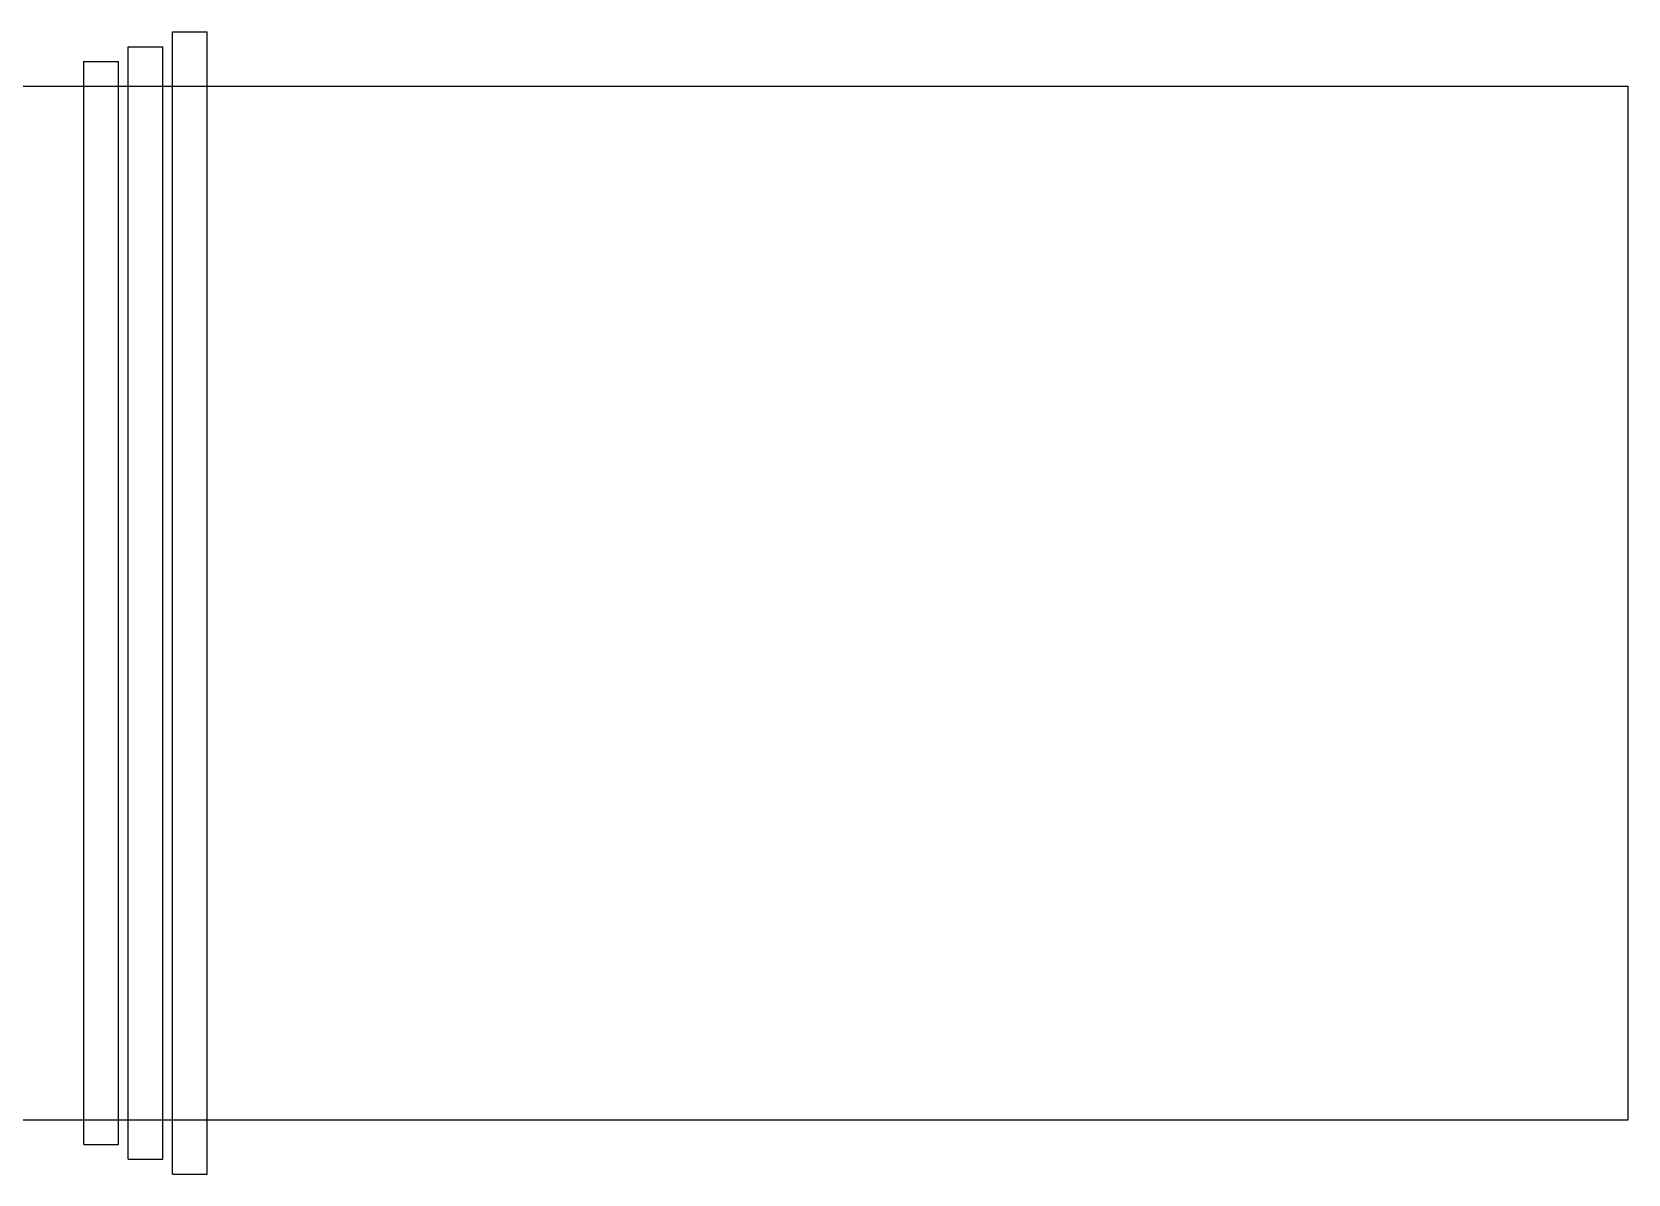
# Model space of a CAD drawing. Header units: millimetres. Extents: x -808 to -5, y -418 to 283.
# Drawn here: x -95.65 to -60, y 31.32 to 56.84 of the extents above; entities that cross this region are included whole.
import ezdxf

# ---------------------------------------------------------------- set-up
doc = ezdxf.new("R2010")
doc.units = ezdxf.units.MM
doc.layers.add('HIDDEN', color=8, linetype='Continuous')
doc.layers.add('VISIBLE', color=7, linetype='Continuous')

msp = doc.modelspace()

# ---------------------------------------------------------------- linework, layer by layer
at = {"layer": 'HIDDEN'}
for points in [[(-92.505, 56.84), (-91.735, 56.84)], [(-92.505, 31.32), (-92.505, 56.84)], [(-91.735, 31.32), (-91.735, 56.84)], [(-93.495, 56.51), (-92.725, 56.51)], [(-93.495, 31.65), (-93.495, 56.51)], [(-92.725, 31.65), (-92.725, 56.51)], [(-94.485, 56.18), (-93.715, 56.18)], [(-94.485, 31.98), (-94.485, 56.18)], [(-93.715, 31.98), (-93.715, 56.18)], [(-97.4, 55.63), (-60, 55.63)], [(-94.485, 55.63), (-93.715, 55.63)], [(-93.495, 55.63), (-92.725, 55.63)], [(-92.505, 55.63), (-91.735, 55.63)], [(-60, 32.53), (-60, 55.63)], [(-97.4, 32.53), (-60, 32.53)], [(-94.485, 32.53), (-93.715, 32.53)], [(-93.495, 32.53), (-92.725, 32.53)], [(-92.505, 32.53), (-91.735, 32.53)], [(-94.485, 31.98), (-93.715, 31.98)], [(-93.495, 31.65), (-92.725, 31.65)], [(-92.505, 31.32), (-91.735, 31.32)]]:
    msp.add_lwpolyline(points, dxfattribs=at)
at = {"layer": 'VISIBLE'}
for points in [[(-92.505, 56.84), (-91.735, 56.84)], [(-92.505, 31.32), (-92.505, 56.84)], [(-91.735, 31.32), (-91.735, 56.84)], [(-93.495, 56.51), (-92.725, 56.51)], [(-93.495, 31.65), (-93.495, 56.51)], [(-92.725, 31.65), (-92.725, 56.51)], [(-94.485, 56.18), (-93.715, 56.18)], [(-94.485, 31.98), (-94.485, 56.18)], [(-93.715, 31.98), (-93.715, 56.18)], [(-96.63, 55.63), (-94.485, 55.63)], [(-93.715, 55.63), (-93.495, 55.63)], [(-92.725, 55.63), (-92.505, 55.63)], [(-91.735, 55.63), (-60, 55.63)], [(-60, 32.53), (-60, 55.63)], [(-96.63, 32.53), (-94.485, 32.53)], [(-93.715, 32.53), (-93.495, 32.53)], [(-92.725, 32.53), (-92.505, 32.53)], [(-91.735, 32.53), (-60, 32.53)], [(-94.485, 31.98), (-93.715, 31.98)], [(-93.495, 31.65), (-92.725, 31.65)], [(-92.505, 31.32), (-91.735, 31.32)]]:
    msp.add_lwpolyline(points, dxfattribs=at)

doc.saveas('drawing.dxf')
